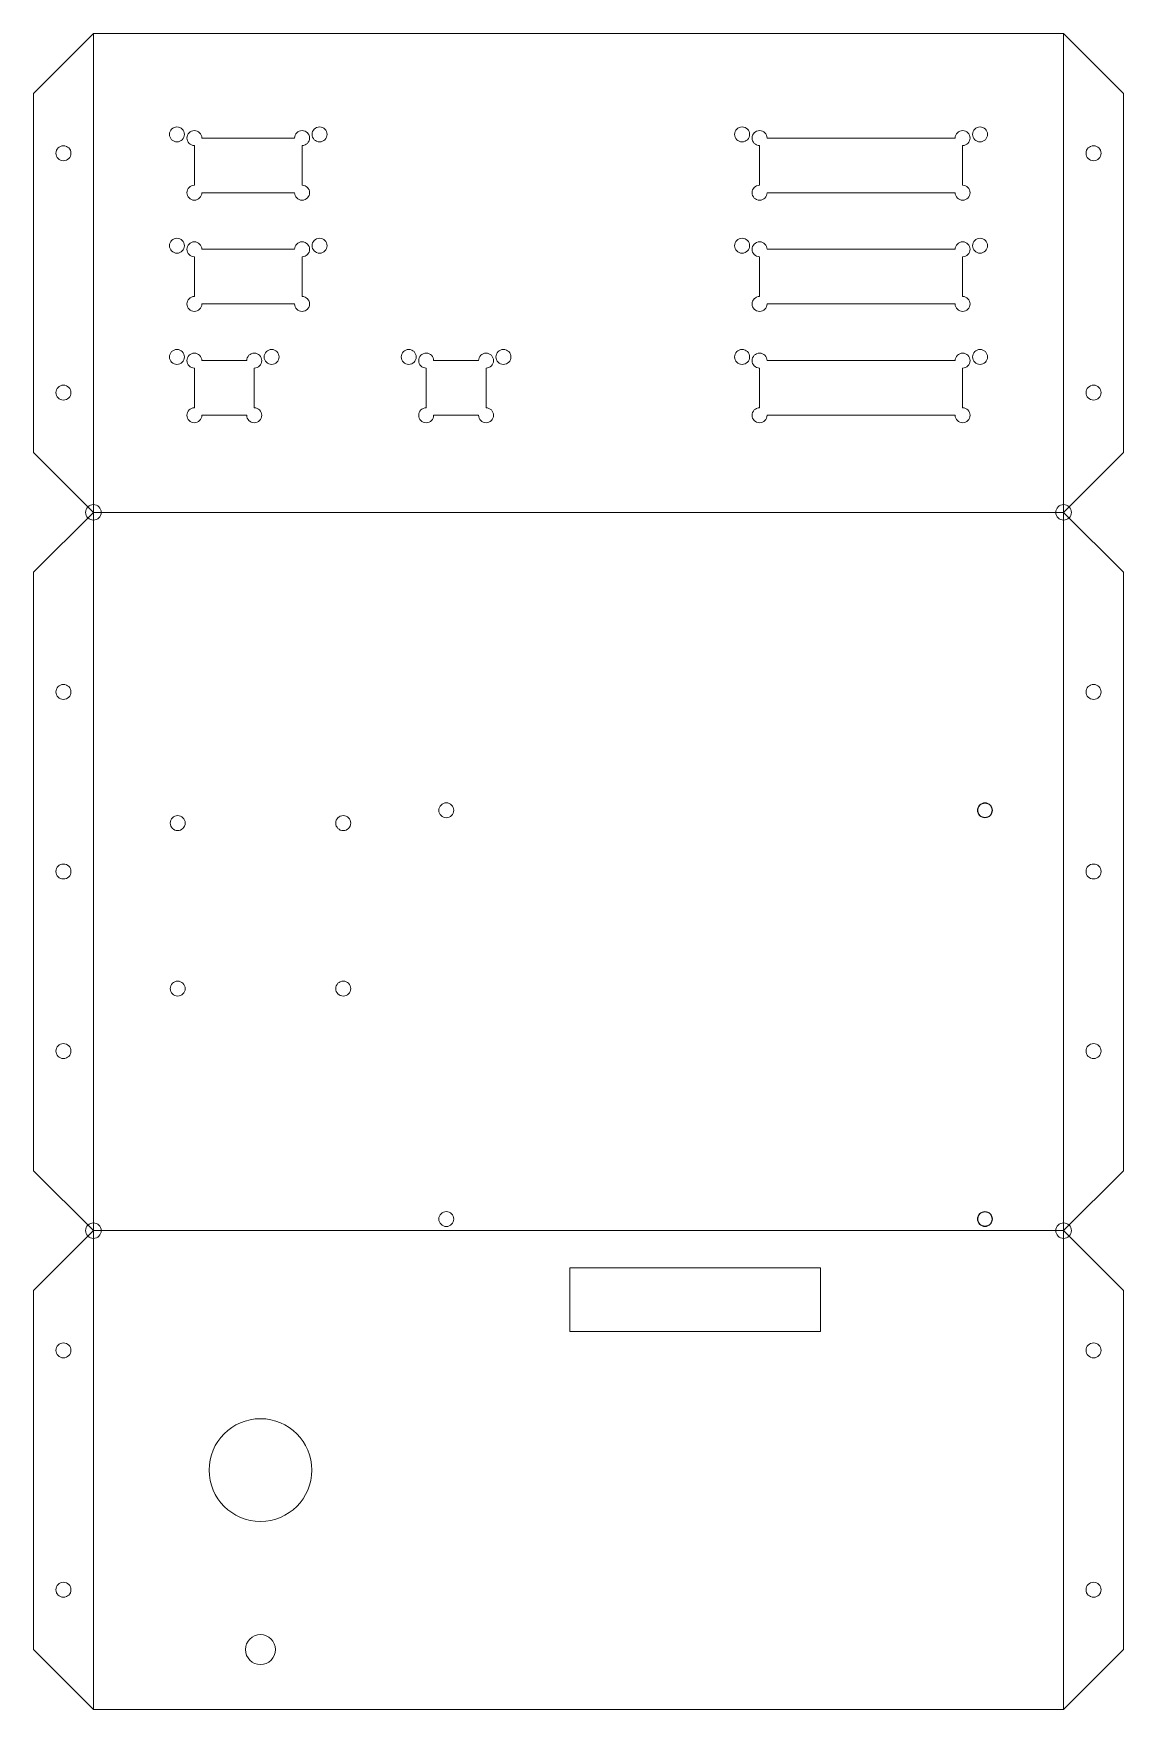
# Model space of a CAD drawing. Header units: inches. Extents: x 0 to 9.1, y 0 to 14.
import ezdxf

# ---------------------------------------------------------------- set-up
doc = ezdxf.new("R2010")
doc.units = ezdxf.units.IN
doc.layers.get('0').update_dxf_attribs({"linetype": 'CONTINUOUS', "lineweight": 0})
doc.layers.add('bendlines', color=7, linetype='CONTINUOUS', lineweight=0)
doc.layers.add('centers', color=7, linetype='CONTINUOUS', lineweight=0)

msp = doc.modelspace()

# ---------------------------------------------------------------- linework, layer by layer
for p, q in [((0.5, 14), (0, 13.5)), ((0.5, 14), (8.602, 14)), ((8.602, 14), (9.102, 13.5)), ((0, 13.5), (0, 10.5)), ((9.102, 13.5), (9.102, 10.5)), ((0.5, 10), (0, 10.5)), ((8.602, 10), (9.102, 10.5)), ((0.5, 10), (0, 9.5)), ((8.602, 10), (9.102, 9.5)), ((0, 9.5), (0, 4.5)), ((9.102, 9.5), (9.102, 4.5)), ((0.5, 4), (0, 4.5)), ((8.602, 4), (9.102, 4.5)), ((0.5, 4), (0, 3.5)), ((8.602, 4), (9.102, 3.5)), ((9.102, 3.5), (9.102, 0.5)), ((0, 3.5), (0, 0.5)), ((0.5, 0), (0, 0.5)), ((8.602, 0), (9.102, 0.5)), ((0.5, 0), (8.602, 0))]:
    msp.add_line(p, q)
at = {"layer": 'bendlines'}
for p, q in [((0.5, 10), (0.5, 14)), ((8.602, 10), (8.602, 14)), ((0.5, 4), (0.5, 10)), ((0.5, 10), (8.602, 10)), ((8.602, 4), (8.602, 10)), ((0.5, 4), (0.5, 0)), ((0.5, 4), (8.602, 4)), ((8.602, 4), (8.602, 0))]:
    msp.add_line(p, q, dxfattribs=at)
at = {"layer": 'centers'}
for p, q in [((1.343, 12.73275), (1.343, 13.06425)), ((1.4055, 13.12675), (2.1805, 13.12675)), ((2.243, 13.06425), (2.243, 12.73275)), ((6.063, 13.06425), (6.063, 12.73275)), ((7.6965, 13.12675), (6.1255, 13.12675)), ((7.759, 12.73275), (7.759, 13.06425)), ((2.1805, 12.67025), (1.4055, 12.67025)), ((6.1255, 12.67025), (7.6965, 12.67025)), ((1.4055, 12.19725), (2.1805, 12.19725)), ((6.1255, 12.19725), (7.6965, 12.19725)), ((1.343, 11.80325), (1.343, 12.13475)), ((2.243, 12.13475), (2.243, 11.80325)), ((6.063, 11.80325), (6.063, 12.13475)), ((7.759, 12.13475), (7.759, 11.80325)), ((2.1805, 11.74075), (1.4055, 11.74075)), ((7.6965, 11.74075), (6.1255, 11.74075)), ((1.343, 10.87375), (1.343, 11.20525)), ((1.4055, 11.26775), (1.7805, 11.26775)), ((1.843, 11.20525), (1.843, 10.87375)), ((3.279, 10.87375), (3.279, 11.20525)), ((3.3415, 11.26775), (3.7165, 11.26775)), ((3.779, 11.20525), (3.779, 10.87375)), ((6.063, 10.87375), (6.063, 11.20525)), ((6.1255, 11.26775), (7.6965, 11.26775)), ((7.759, 11.20525), (7.759, 10.87375)), ((1.7805, 10.81125), (1.4055, 10.81125)), ((3.7165, 10.81125), (3.3415, 10.81125)), ((7.6965, 10.81125), (6.1255, 10.81125)), ((4.48, 3.1565), (4.48, 3.688)), ((4.48, 3.688), (6.5715, 3.688)), ((6.5715, 3.688), (6.5715, 3.1565)), ((6.5715, 3.1565), (4.48, 3.1565))]:
    msp.add_line(p, q, dxfattribs=at)
for centre, radius in [((1.1975, 13.15725), 0.0625), ((2.3885, 13.15725), 0.0625), ((5.9175, 13.15725), 0.0625), ((7.9045, 13.15725), 0.0625), ((0.25, 13), 0.0625), ((8.852, 13), 0.0625), ((1.1975, 12.22775), 0.0625), ((2.3885, 12.22775), 0.0625), ((5.9175, 12.22775), 0.0625), ((7.9045, 12.22775), 0.0625), ((1.1975, 11.29825), 0.0625), ((1.9885, 11.29825), 0.0625), ((3.1335, 11.29825), 0.0625), ((3.9245, 11.29825), 0.0625), ((5.9175, 11.29825), 0.0625), ((7.9045, 11.29825), 0.0625), ((0.25, 11), 0.0625), ((8.852, 11), 0.0625), ((0.5, 10), 0.065), ((8.602, 10), 0.065), ((0.25, 8.5), 0.0625), ((8.852, 8.5), 0.0625), ((3.447, 7.511), 0.0625), ((3.447, 7.511), 0.0625), ((7.945, 7.511), 0.0625), ((7.945, 7.511), 0.06), ((1.20375, 7.40425), 0.0625), ((2.58625, 7.40425), 0.0625), ((0.25, 7), 0.0625), ((8.852, 7), 0.0625), ((1.20375, 6.02175), 0.0625), ((2.58625, 6.02175), 0.0625), ((0.25, 5.5), 0.0625), ((8.852, 5.5), 0.0625), ((0.5, 4), 0.065), ((3.447, 4.097), 0.0625), ((7.945, 4.097), 0.0625), ((7.945, 4.097), 0.06), ((8.602, 4), 0.065), ((0.25, 3), 0.0625), ((8.852, 3), 0.0625), ((1.895, 2), 0.429), ((0.25, 1), 0.0625), ((8.852, 1), 0.0625), ((1.895, 0.5), 0.125)]:
    msp.add_circle(centre, radius, dxfattribs=at)
for centre, start, end in [((1.343, 13.12675), 0, 270), ((2.243, 13.12675), 270, 180), ((6.063, 13.1267), 0, 270), ((7.759, 13.1267), 270, 180), ((1.343, 12.67025), 90, 0), ((2.243, 12.67025), 180, 90), ((6.063, 12.6702), 90, 0), ((7.759, 12.6702), 180, 90), ((1.343, 12.19725), 0, 270), ((2.243, 12.19725), 270, 180), ((6.063, 12.1973), 0, 270), ((7.759, 12.1973), 270, 180), ((1.343, 11.74075), 90, 0), ((2.243, 11.74075), 180, 90), ((6.063, 11.7407), 90, 0), ((7.759, 11.7407), 180, 90), ((1.343, 11.26775), 0, 270), ((1.843, 11.26775), 270, 180), ((3.279, 11.26775), 0, 270), ((3.779, 11.26775), 270, 180), ((6.063, 11.2677), 0, 270), ((7.759, 11.2677), 270, 180), ((1.343, 10.81125), 90, 0), ((1.843, 10.81125), 180, 90), ((3.279, 10.81125), 90, 0), ((3.779, 10.81125), 180, 90), ((6.063, 10.8112), 90, 0), ((7.759, 10.8112), 180, 90)]:
    msp.add_arc(centre, 0.0625, start, end, dxfattribs=at)

doc.saveas('drawing.dxf')
